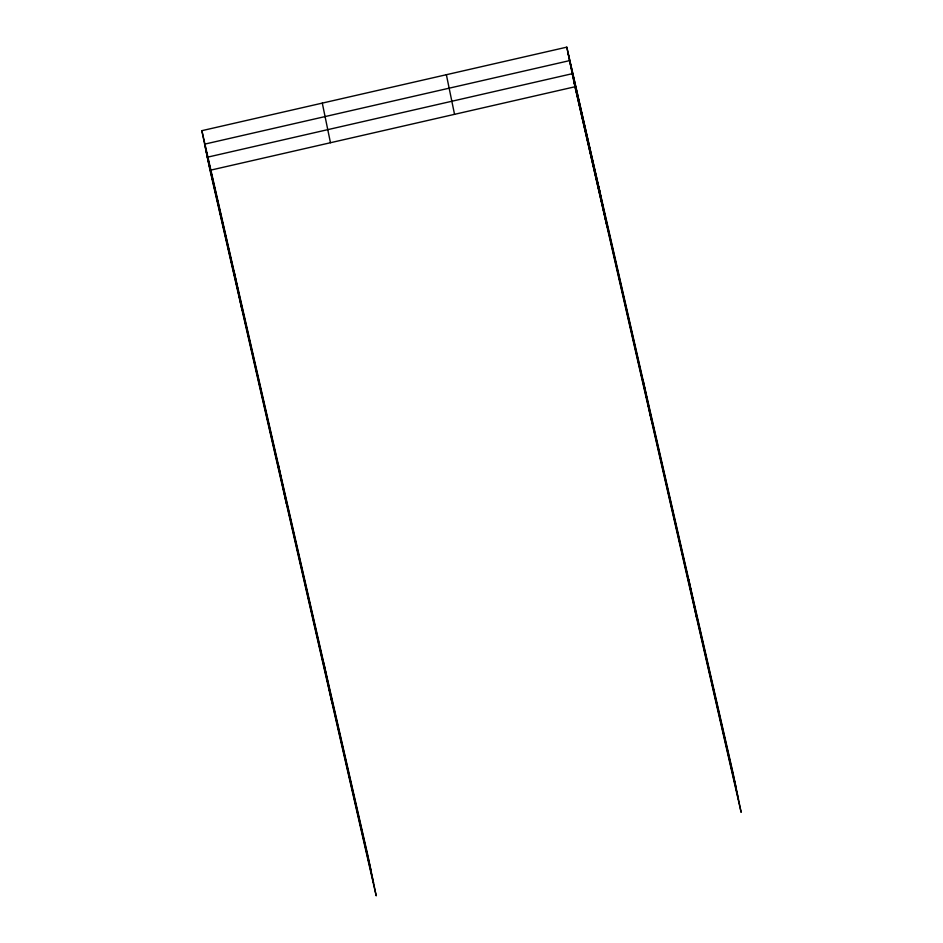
<?xml version="1.0" encoding="UTF-8"?>
<svg xmlns="http://www.w3.org/2000/svg" width="943" height="943" viewBox="0 0 943 943"><rect width="100%" height="100%" fill="white"/><g stroke="black" fill="none" stroke-linecap="round" stroke-linejoin="round"><path stroke-width="1.41" d="M201.861 130.676L368.029 856.232L376.21 895.85L210.03 170.294L201.861 130.676L566.802 47.15L732.97 772.706L741.139 812.324L574.971 86.768L566.802 47.15M210.03 170.294L574.971 86.768M568.181 53.881L600.231 193.822M735.752 786.179L569.572 60.623L204.631 144.149L370.811 869.705M738.44 799.251L572.271 73.695L207.33 157.222L373.511 882.778M573.615 80.226L605.665 220.167M205.987 150.68L238.037 290.621M688.708 579.45L696.877 619.068M643.102 380.347L651.283 419.953M598.852 187.091L607.021 226.709M446.369 74.709L454.538 114.327M322.294 103.117L330.463 142.723M323.767 662.988L331.948 702.594M278.173 463.873L286.342 503.479M233.911 270.617L242.08 310.235"/></g></svg>
